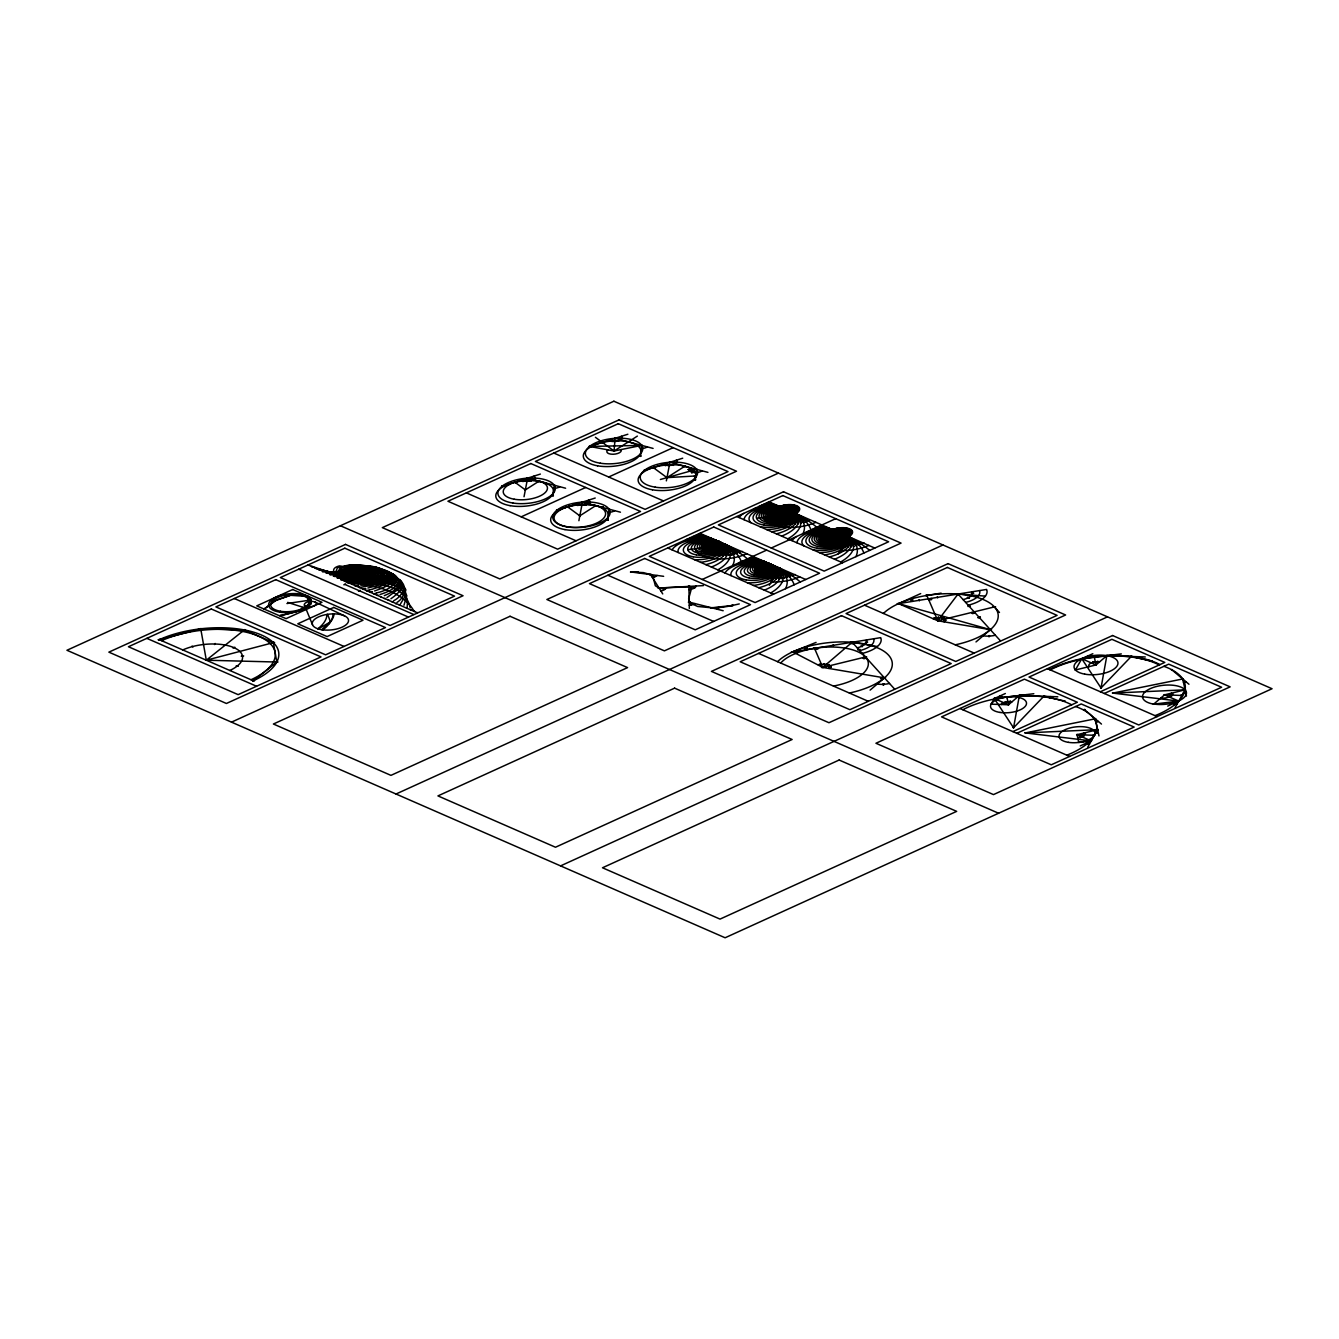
<?xml version="1.0" encoding="UTF-8"?>
<svg xmlns="http://www.w3.org/2000/svg" width="1339" height="1339" viewBox="0 0 1339 1339"><rect width="100%" height="100%" fill="white"/><g stroke="black" fill="none" stroke-linecap="round" stroke-linejoin="round"><path stroke-width="1.5" d="M725.922 555.534L726.408 544.856L708.632 539.065M778.813 578.649L779.298 567.954L761.523 562.179M794.981 524.101L795.466 513.406L777.691 507.632M847.872 547.199L848.357 536.521L830.582 530.729M627.857 434.238L589.545 446.439L614.065 451.009L615.086 438.305L653.097 448.414M334.114 613.948L333.98 614.835A58.849 25.709 -5.7 0 1 331.285 620.811L331.118 621.062M553.007 495.932L554.212 485.203M607.856 519.9L609.061 509.155M640.477 456.114L641.682 445.385L589.545 446.439M694.338 476.048L695.711 476.6M695.326 480.065L696.531 469.336L660.378 479.496M882.937 684.882L883.121 683.811M883.422 684.865L883.606 683.794M883.891 684.848L884.091 683.76M938.254 618.066L938.438 616.978M988.818 636.678L989.019 635.607M989.303 636.661L989.504 635.573M1005.355 693.518L994.308 698.556L1013.556 727.797L1019.381 695.477L1026.611 695.159M1092.825 653.7L1081.778 658.721L1101.026 687.961L1106.851 655.658L1114.081 655.323M1097.043 732.885L1097.629 729.655L1025.323 732.918L1091.268 740.902L1080.222 745.94M1184.513 693.066L1185.099 689.836L1112.793 693.1L1178.738 701.084L1167.692 706.105M407.123 607.186C410.772 577.126 367.84 582.214 348.425 582.699C341.596 580.641 324.758 569.627 339.386 565.895C359.354 568.406 328.875 574.916 323.519 570.213M524.034 496.736L527.616 478.14L565.61 488.233M578.883 520.704L582.465 502.092L620.459 512.201M666.353 480.868L669.935 462.256L707.929 472.366M723.01 555.668L726.408 544.856L706.774 540.22M792.069 524.235L795.466 513.406L775.833 508.77M775.9 578.766L779.298 567.954L759.615 563.116M844.959 547.333L848.357 536.521L828.724 531.884M823.753 664.713L824.154 663.625M1009.807 702.054L1010.309 700.983M1097.277 662.236L1097.779 661.148M403.96 605.228L406.805 595.738L403.591 588.574A36.722 16.035 -5.7 0 0 389.666 582.348L373.347 580.942L352.14 582.398M214.558 644.544L215.127 643.456M1033.825 693.719L994.308 698.556L991.128 704.18L1008.535 704.766L1019.381 695.477L1057.81 696.799M992.534 704.214L991.496 703.527M1121.295 653.884L1081.778 658.721L1075.418 669.969L1096.005 664.947L1106.851 655.658L1145.28 656.964M1093.042 735.228L1094.817 734.642M1087.619 747.38L1097.629 729.655L1077.041 734.693L1078.732 742.442L1091.268 740.902L1077.041 734.693L1094.448 735.278M1180.513 695.41L1182.287 694.807M1175.09 707.561L1185.099 689.836L1164.512 694.857L1153.666 704.147L1178.738 701.084L1164.512 694.857L1181.919 695.46M720.148 555.652L726.408 544.856L740.199 552.806M789.207 524.202L795.466 513.406L808.806 521.222M769.289 585.227L779.298 567.954L792.638 575.77M838.348 553.777L848.357 536.521L861.68 544.32M290.596 595.286L274.646 600.96L264.519 608.827L276.637 599.839L290.312 595.319L307.602 596.441L310.347 604.09L297.81 611.17L280.186 615.672C289.157 613.513 321.109 607.873 308.003 596.206M400.411 604.006L405.198 596.073L405.55 589.98M920.68 593.579L898.586 603.638L937.769 620.76L958.054 594.047L985.387 596.123M959.41 594.148L958.925 594.784C953.1 593.763 962.54 593.294 957.703 594.583M321.711 629.715A18.21 7.95 -5.7 0 0 348.542 620.359A18.21 7.95 -5.7 0 0 320.975 615.94A18.21 7.95 -5.7 0 0 321.711 629.715L330.013 621.832M328.658 624.007L330.465 621.949L327.653 614.333M717.386 555.467L726.408 544.856L737.22 553.509M786.445 524.018L795.466 513.406L806.262 522.059M770.276 578.565L779.298 567.954L790.094 576.607M839.335 547.115L848.357 536.521L859.153 545.174M630.502 571.937L632.058 571.803M632.058 572.104L630.569 572.272M649.8 574.515L651.357 574.381M651.306 574.732L649.85 574.816M658.252 587.955L659.809 587.821M659.809 588.122L658.303 588.273M688.112 586.331L689.685 586.181M689.702 586.465L688.162 586.633M688.43 602.048L689.987 601.897M689.987 602.215L688.531 602.383M710.842 607.739L712.398 607.588M712.415 607.873L710.892 608.04M731.579 605.412L733.136 605.261M733.136 605.579L731.646 605.73M1013.556 727.797L1043.767 696.313L1050.362 697.117M1101.026 687.961L1131.237 656.495L1137.832 657.282M396.997 602.433C406.42 596.859 408.211 581.31 395.29 578.933C379.138 573.527 361.831 581.126 346.5 581.595M359.388 587.486C420.295 577.979 374.284 554.999 348.425 582.699L417.35 612.81M714.741 555.116L726.408 544.856L734.525 554.229M783.8 523.683L795.466 513.406L803.584 522.779M767.632 578.23L779.298 567.954L787.416 577.327M836.691 546.781L848.357 536.521L856.475 545.894M816.07 642.402L792.705 651.859L822.749 667.425L852.156 642.251L877.38 646.536M853.428 642.469L851.437 642.871M854.684 642.687L853.244 643.908L850.734 643.473M881.916 677.45L880.476 678.672L883.004 679.107M883.171 677.668L882.451 678.27L883.723 678.488M870.099 690.137L884.443 677.869L822.749 667.425L814.514 648.327M989.069 629.447L988.349 630.066L989.605 630.284M975.997 641.933L990.324 629.665L898.586 603.638L986.592 589.445A29.14 12.72 -5.7 0 1 968.164 605.211M717.369 541.575C721.637 542.429 712.465 542.278 718.256 541.341M718.625 541.81L717.419 541.927M770.26 564.69L771.515 564.573M771.515 564.924L770.343 565.041M393.683 600.759C406.604 593.813 407.424 579.687 390 579.118C381.515 577.762 372.861 578.398 364.409 579.653C356.274 580.574 347.32 585.377 341.261 577.527C329.578 562.079 361.647 563.836 370.267 566.849C395.206 572.807 350.969 582.097 344.776 579.469M244.317 629.933L206.306 660.211L200.75 628.811L159.291 639.674L253.322 680.748L276.822 662.035L273.374 642.636L244.317 629.933L200.75 628.811M1086.766 744.434L1088.055 743.413M1174.236 704.599L1175.525 703.594M371.874 589.327C426.907 572.054 363.12 561.259 348.91 582.75C372.376 585.679 401.164 588.658 414.236 611.454M522.963 481.622L524.302 480.617M577.812 505.573L579.134 504.585M665.282 465.754L666.621 464.75M691.577 472.751L692.933 471.763M691.978 472.851L693.334 471.847M712.281 554.631L726.408 544.856L731.73 554.815M781.34 523.198L795.466 513.406L800.772 523.365M765.172 577.745L779.298 567.954L784.604 577.912M834.214 546.295L848.357 536.521L853.663 546.479M390.888 598.784C428.396 572.322 363.773 570.129 348.425 582.699C369.397 584.038 404.612 580.992 410.219 607.772M374.585 590.951C426.02 573.276 368.258 562.347 350.5 581.31C346.45 583.921 341.278 576.774 339.905 572.874C339.989 566.598 348.274 564.974 353.278 565.242C370.702 573.762 329.93 574.95 325.762 572.088M388.946 600.006L388.193 600.123M533.709 480.433L535.198 479.479M539.014 481.17L525.34 489.907L514.846 482.191M540.153 481.471L538.111 481.739M595.42 437.301L614.065 451.009L637.364 436.096M629.531 442.138L627.489 442.422M588.172 504.284L589.662 503.33M588.557 504.385L590.047 503.431M595.755 505.623L579.82 515.833L567.569 506.828M596.893 505.924L594.867 506.209M601.479 507.816L602.968 506.862M601.847 507.916L603.353 506.962M653.265 467.562L666.973 477.638L684.815 466.223M685.953 466.524L683.911 466.792M333.612 573.427C342.617 574.448 352.827 575.452 360.81 570.314C364.175 562.162 347.554 565.225 344.876 570.431C340.943 575.419 349.563 588.156 350.751 577.226C354.785 570.799 365.363 565.125 371.907 568.556C370.116 576.188 358.668 575.285 353.245 579.971C347.906 586.499 338.985 575.117 343.186 569.611C349.964 560.84 361.881 569.644 346.901 572.255C337.244 573.695 328.34 572.188 319.167 569.912M386.954 597.562L400.093 587.921L401.884 583.536L400.261 580.239L391.775 576.824L379.506 576.038L365.614 577.912L348.425 582.699L351.621 582.448M303.183 607.354L302.363 607.806L303.267 608.09M318.197 628.895L330.415 621.999M710.005 554.011L726.408 544.856L728.834 555.25M779.064 522.561L795.466 513.406L797.893 523.817M762.895 577.109L779.298 567.954L781.725 578.348M831.954 545.659L848.357 536.521L850.784 546.915M158.839 639.523L159.692 639.439M159.743 639.808L158.102 639.691L159.458 640.193M307.752 564.991L308.606 564.891M308.204 565.125L324.908 570.648M311.401 566.581L312.255 566.497M200.298 628.661L201.151 628.577M315.067 568.188L327.921 571.552M315.519 568.322L317.962 569.025M318.715 569.778L319.569 569.694M322.381 571.385L323.235 571.284M322.498 571.77L325.31 572.004M274.194 600.809L275.047 600.726M326.03 572.975L326.883 572.874M275.064 601.111L274.244 601.194M264.068 608.693L264.921 608.592M289.96 595.169L299.886 594.784L307.234 596.273M264.888 609.011L264.118 609.061M329.695 574.565L330.532 574.481M333.344 576.172L334.198 576.071M334.248 576.439L336.574 576.49M501.623 486.124L502.476 486.024M289.475 602.952L290.329 602.851M336.993 577.762L337.846 577.678M243.865 629.799L244.719 629.698M244.752 630.1C247.564 629.313 240.417 629.782 244.736 630.401M308.054 596.575L307.2 596.675M340.658 579.369L341.512 579.268M527.164 477.99L528.018 477.906M341.562 579.636L340.709 579.737M589.093 446.289L589.947 446.205M279.734 615.538L280.587 615.438M344.307 580.959L346.349 581.511M205.855 660.06L206.708 659.976M347.973 582.565C353.145 578.448 385.347 575 370.3 566.163C363.137 564.991 354.735 566.531 349.73 572.155C345.68 577.444 347.638 586.515 355.856 581.946M309.895 603.956L310.748 603.872M348.876 582.833L348.023 582.934M297.358 611.036L298.212 610.935M614.634 438.171L615.488 438.071M310.799 604.24L309.945 604.324M351.621 584.155C362.635 582.18 380.176 583.637 385.599 572.004C376.443 562.547 357.262 568.539 350.483 579.017C348.374 587.034 343.755 575.603 345.998 572.038C349.295 566.698 356.777 564.589 362.668 565.811C370.685 570.012 357.011 575.034 352.743 574.632C345.177 575.552 337.528 574.732 330.013 573.644M524.888 489.773L525.742 489.689M355.287 585.746L356.141 585.662M356.09 586.08L355.337 586.131M358.936 587.352L359.789 587.252M613.613 450.875L614.467 450.774M362.601 588.942L363.455 588.859M553.76 485.069L554.614 484.969M363.472 589.244L362.651 589.311M366.25 590.549L367.104 590.449M272.922 642.486L273.775 642.402M369.915 592.139L372.476 591.62M641.23 445.234L642.084 445.151M552.555 495.798L553.409 495.698M373.564 593.746L374.418 593.646M377.23 595.336L378.318 595.219M380.879 596.926L381.33 597.077M640.025 455.963L640.879 455.879M640.829 456.298L640.075 456.348M384.527 598.533L385.381 598.433M276.353 661.901L277.206 661.801M556.472 510.075L557.325 509.992M391.842 601.73L392.695 601.629M252.87 680.597L253.724 680.513M253.74 680.898C256.402 680.815 250.108 679.777 253.389 681.266M582.013 501.958L582.867 501.857M396.377 603.621L395.557 603.688M643.942 470.257L644.795 470.156M399.156 604.927L400.01 604.826M669.483 462.122L670.337 462.039M406.47 608.107L407.324 608.023M579.369 515.699L580.222 515.599M580.172 516.017L579.419 516.067M410.136 609.714L410.989 609.613M413.784 611.304L414.638 611.22M416.898 612.659L417.751 612.576M608.609 509.021L609.463 508.937M666.521 477.504L667.374 477.404M696.079 469.202L696.933 469.102M607.404 519.75L608.257 519.666M608.308 520.034L607.454 520.118M694.874 479.931L695.728 479.831M706.322 540.069L707.176 539.985M708.18 538.931L709.034 538.847M710.289 537.876L711.126 537.776M704.766 541.291L705.62 541.19M703.511 542.546L704.364 542.462M702.59 543.852L703.444 543.751M702.004 545.157L702.858 545.057M701.77 546.446L702.624 546.362M777.239 507.481L778.093 507.397M779.331 506.427L780.185 506.343M775.381 508.636L776.235 508.535M702.356 548.957L703.209 548.873M773.825 509.841L774.678 509.757M772.57 511.113L773.423 511.013M776.285 508.92L775.432 509.004M780.152 506.761L779.499 506.828A12.336 5.389 -5.7 0 1 798.228 509.64A12.336 5.389 -5.7 0 1 780.051 515.984A12.336 5.389 -5.7 0 1 779.532 506.661L779.432 506.812M771.649 512.402L772.503 512.318M703.176 550.128L704.029 550.044M771.063 513.707L771.917 513.624M704.314 551.216L705.168 551.132M770.829 515.013L771.682 514.912M770.946 516.285L771.8 516.201M705.787 552.22L706.641 552.12M771.415 517.524L772.268 517.423M707.544 553.107L708.398 553.007M772.235 517.842L771.482 517.892M772.235 518.678L773.088 518.595M725.956 544.722L726.809 544.622M709.553 553.861L710.406 553.777M773.373 519.783L774.227 519.683M711.829 554.497L712.683 554.396M774.846 520.771L775.699 520.687M714.29 554.982L715.143 554.898M776.587 521.658L777.44 521.574M716.934 555.317L717.788 555.233M778.612 522.428L779.465 522.327M795.015 513.272L795.868 513.188M795.818 513.607L795.533 513.624A19.683 8.603 -5.7 0 0 765.858 508.736A19.683 8.603 -5.7 0 0 766.293 523.649A19.683 8.603 -5.7 0 0 795.483 513.657L795.132 513.657M719.696 555.501L720.549 555.417M780.871 523.047L781.725 522.963M722.558 555.534L723.411 555.434M783.348 523.549L784.202 523.449M725.47 555.4L726.324 555.3M728.383 555.116L729.236 555.016M731.261 554.681L732.115 554.58M732.182 554.949L731.328 555.049M788.755 524.068L789.608 523.967M734.073 554.095L734.927 553.995M736.768 553.375L737.605 553.275M739.295 552.522L740.149 552.438M791.617 524.085L792.47 524.001M741.622 551.568L742.476 551.467M794.529 523.951L795.383 523.867M797.441 523.666L798.295 523.582M800.32 523.231L801.174 523.147M803.132 522.645L803.986 522.561M805.81 521.925L806.664 521.842M808.338 521.072L809.191 520.988M761.071 562.029L761.924 561.945M763.163 560.974L764.017 560.874M757.656 564.389L758.51 564.305M756.401 565.661L757.255 565.56M755.481 566.949L756.334 566.849M754.66 569.56L755.514 569.46M754.778 570.832L755.631 570.732M828.272 531.734L829.126 531.65M830.113 530.595L830.967 530.495M832.222 529.524L833.076 529.441A12.235 5.339 -5.7 0 1 851.571 532.554A12.235 5.339 -5.7 0 1 833.444 538.763A12.235 5.339 -5.7 0 1 833.176 529.491M826.715 532.955L827.569 532.855M755.246 572.054L756.1 571.971M825.46 534.211L826.314 534.127M824.539 535.5L825.393 535.416M756.066 573.226L756.92 573.142M823.954 536.805L848.357 536.521L829.929 544.906M757.204 574.314L758.058 574.23M823.719 538.111L824.573 538.027M758.108 574.598L757.255 574.699M824.606 538.412L823.77 538.479M823.836 539.383L824.69 539.299M758.677 575.318L759.531 575.218M759.581 575.603L758.728 575.686M760.418 576.205L761.272 576.105M825.125 541.793L825.979 541.692M762.443 576.975L763.297 576.875M778.846 567.82L779.7 567.719M763.347 577.243L762.494 577.343M826.163 542.948A15.415 6.728 -5.7 0 0 848.641 534.864A15.415 6.728 -5.7 0 0 825.092 531.332A15.415 6.728 -5.7 0 0 826.163 542.948L848.357 536.521A18.311 8.001 -5.7 0 0 820.974 531.616A18.311 8.001 -5.7 0 0 821.041 545.525A18.311 8.001 -5.7 0 0 848.357 536.336L827.167 533.089M764.703 577.594L765.557 577.511M827.72 543.868L828.573 543.785M767.18 578.08L768.034 577.996M829.477 544.755L830.331 544.672M769.825 578.431L770.678 578.331M831.502 545.525L832.356 545.425M772.586 578.615L773.44 578.515M833.762 546.161L834.615 546.061M775.448 578.632L776.302 578.548M834.582 546.479L833.829 546.53M836.239 546.647L837.093 546.546M778.361 578.498L779.214 578.415M781.273 578.214L782.127 578.13M838.867 546.982L839.72 546.898M782.177 578.498L781.323 578.582M784.152 577.779L785.005 577.678M841.645 547.166L842.499 547.065M786.964 577.193L787.817 577.092M789.642 576.473L790.495 576.373M792.169 575.619L793.023 575.536M844.507 547.199L845.361 547.099M794.512 574.665L795.366 574.565M847.42 547.065L848.273 546.965M850.332 546.781L851.186 546.68M853.211 546.329L854.064 546.245M856.023 545.743L856.876 545.659M861.228 544.186L862.082 544.086M863.571 543.216L864.425 543.132M993.856 698.406L994.71 698.322M1081.326 658.587L1082.18 658.487M1018.929 695.343L1019.782 695.259M1019.833 695.627L1018.979 695.711M1008.083 704.632L1008.936 704.532M1074.966 669.835L1075.82 669.734M1106.399 655.524L1107.253 655.424M1095.553 664.797L1096.407 664.713M1043.315 696.18L1044.169 696.079M1130.786 656.344L1131.639 656.261M1013.104 727.646L1013.958 727.562M1064.053 700.799L1064.907 700.715M1100.574 687.828L1101.428 687.727M1151.523 660.981L1152.377 660.88M1024.854 732.784L1025.707 732.701M1112.341 692.966L1113.194 692.866M1083.987 709.519L1084.841 709.419M1084.808 709.837L1084.054 709.888M1171.474 669.684L1172.328 669.6M1172.378 669.969L1171.525 670.069M1094.8 718.675L1095.653 718.574M1076.589 734.542L1077.443 734.458M1182.27 678.84L1183.124 678.756M1097.177 729.521L1098.013 729.42M1097.98 729.839L1097.227 729.889M1164.06 694.723L1164.913 694.623M1153.214 704.013L1153.381 703.929A22.043 9.624 -5.7 0 0 1186.471 693.1A22.043 9.624 -5.7 0 0 1153.549 687.359A22.043 9.624 -5.7 0 0 1153.515 704.113L1154.067 703.912M1090.816 740.768L1091.67 740.668M1184.647 689.685L1185.5 689.602M1185.551 689.97L1184.697 690.07M1178.287 700.933L1179.14 700.849M941.836 618.451L943.543 617.564M942.187 618.585L943.878 617.681M376.928 592.826C401.181 587.252 405.566 568.657 375.305 573.41C366.3 574.464 355.253 579 348.943 582.616C359.99 580.841 371.154 579.134 382.368 579.77A33.826 14.779 -5.7 0 1 405.801 589.947M384.276 595.654C419.843 580.959 386.703 567.435 365.915 576.222M343.822 584.792L345.663 583.955M233.003 648.043L234.844 647.206M521.206 516.837L585.662 487.48M608.676 477.002L673.132 447.661M358.45 591.185L360.291 590.348M231.496 722.139L778.428 473.119M707.996 553.241L726.408 544.856L705.218 541.425M777.055 521.792L795.466 513.406L774.277 509.992M702.205 579.469L766.661 550.111M771.264 548.019L835.72 518.678M760.87 576.339L779.298 567.954L758.108 564.539M396.026 794.01L942.974 544.99M827.351 665.316L829.192 664.479M560.572 865.881L1107.504 616.861M1012.87 731.596L1077.326 702.255L1024.435 679.158L941.568 716.884L1051.266 764.803L1134.133 727.06L1081.243 703.963L1016.786 733.303M1100.34 691.778L1164.796 662.42L1111.906 639.322L1029.038 677.049L1138.736 724.968L1221.603 687.242L1168.713 664.144L1104.273 693.485M348.843 582.515C362.584 556.756 425.266 573.778 367.857 588.022M380.008 594.516C417.668 582.716 389.381 563.953 365.095 574.716M793.558 652.294L794.73 651.825L793.876 651.373M794.412 652.746L796.755 651.792L795.031 650.905M775.298 520.904L795.466 513.406L773.021 511.247M706.239 552.354L726.408 544.856L703.979 542.697M828.188 544.019L848.357 536.521L825.912 534.345M759.129 575.452L779.298 567.954L756.853 565.794M376.477 592.993L374.92 593.562M364.961 574.716L353.128 576.758L337.077 576.523M603.002 442.874L604.291 442.473L603.588 441.97M502.075 486.258L540.37 474.073M515.532 482.709L516.804 482.291L516.118 481.789M644.394 470.391L682.706 458.206M653.951 468.081L655.24 467.662L654.537 467.16M556.924 510.226L595.219 498.024M568.255 507.33L569.527 506.929L568.841 506.427M773.825 519.917L795.466 513.406L772.101 512.536M704.783 551.367L726.408 544.856L703.042 543.985M757.656 574.464L779.298 567.954L756.066 567.334M910.604 600.157L912.78 599.521M804.806 648.461L807.032 647.858M805.007 648.628L807.233 648.026M365.631 576.121C357.982 577.661 329.679 583.051 337.478 567.753C365.229 561.627 339.202 578.314 327.319 571.184M371.372 589.461L369.413 589.98M1087.352 657.231L1089.578 656.646M999.865 697.067L1002.091 696.464M273.374 642.636L206.306 660.211L276.822 662.035M369.162 590.047L366.702 590.683M967.93 606.483L970.373 606.115M941.133 593.144L926.856 595.453L937.769 620.76L994.425 606.902L999.48 612.492M975.194 612.977L972.482 613.63L971.461 612.526M978.006 617.597L980.265 617.045M978.173 617.781L980.433 617.229M857.696 649.884L859.956 649.331M822.749 667.425L865.496 656.98M866.5 658.085L863.789 658.755L862.768 657.633M772.687 518.829L795.466 513.406L771.515 513.841M703.628 550.262L726.408 544.856L702.456 545.291M825.577 541.927L848.357 536.521L824.991 535.65M756.518 573.377L779.298 567.954L755.347 568.389M663.642 576.322L631.288 572.004L643.406 572.607L650.587 574.582L653.332 577.963L655.34 585.779L659.039 588.039L690.003 586.75L691.409 588.725L688.631 598.868L689.752 602.851L697.669 606.467L711.628 607.806A41.693 18.21 -5.7 0 0 732.366 605.462L739.262 603.922M365.832 588.474L363.555 588.976M614.065 451.009L641.682 445.385M1112.793 693.1L1182.722 678.973L1184.647 681.902M1025.323 732.918L1095.252 718.809L1097.177 721.738M771.867 517.657L795.466 513.406L771.281 515.147M702.824 549.09L726.408 544.856L702.222 546.597M824.757 540.755L848.357 536.521L824.171 538.245M755.698 572.205L779.298 567.954L755.112 569.694M928.848 600.056L931.693 599.587L931.174 598.382M792.705 651.859L880.694 637.649A29.14 12.72 -5.7 0 1 862.266 653.415M815.049 649.549L817.895 649.08L817.376 647.875M360.727 585.16C417.115 577.276 369.363 553.325 349.546 581.159C346.901 583.988 345.311 573.443 348.609 571.117C353.078 566.598 360.476 564.372 366.585 566.263C374.284 577.845 340.357 576.172 333.813 575.101M358.634 585.461L355.739 585.896M308.79 599.755L307.786 600.441M286.931 603.538L308.974 600.274M756.97 518.226L795.466 513.406M687.911 549.676L726.408 544.856M824.288 539.533L848.357 536.521M755.229 570.966L779.298 567.954M1094.448 657.817L1095.754 657.014M1006.978 697.636L1008.284 696.832M1078.598 741.823L1080.171 742.258M241.271 656.21L243.681 655.926M732.366 605.479L711.628 607.806L718.758 607.822M1170.554 694.238L1172.964 693.987M1083.067 734.073L1085.494 733.822M355.873 582.063C363.271 583.051 398.152 573.745 375.238 567.083C368.074 565.041 359.856 566.23 353.63 570.397C349.312 570.364 347.203 585.762 348.743 580.925C350.835 568.272 367.304 564.154 377.916 567.786C387.239 580.473 352.006 580.406 344.759 581.093M276.905 661.499C272.788 663.039 280.738 661.985 276.905 661.767M666.973 477.638L695.795 475.948M703.393 585.612L659.039 588.039L665.165 589.26M971.311 593.445L973.721 593.328M943.777 620.593L946.221 620.258M828.774 667.14L831.218 666.822M828.741 667.358L831.151 667.257M688.162 469.453L690.556 469.386M688.112 469.671L690.506 469.604M344.257 579.486L341.11 579.502M865.279 642.168L867.655 642.168M631.288 572.004L638.402 572.054M340.558 577.996L337.461 577.912M771.214 564.472C765.372 564.84 773.306 566.464 771.297 564.489M332.591 574.967L330.147 574.716M333.16 572.824L329.461 572.205M328.842 573.46L326.482 573.109M937.769 620.76L990.324 629.665M236.166 665.885L238.225 666.286M329.043 571.77L326.431 571M1169.633 695.862L1171.675 696.263M1001.371 703.36L1003.413 703.762M1082.163 735.697L1084.205 736.099M694.974 587.67L688.899 586.398L689.334 608.492M326.8 571.318L325.277 570.966M1131.237 656.495L1151.975 661.115M1043.767 696.313L1064.505 700.95M323.787 570.598L318.381 569.142M723.177 610.735L689.217 602.115L690.957 605.077M345.127 580.858L340.976 578.163M287.684 602.383L304.07 607.638M314.765 567.686L311.853 566.732M967.679 597.294L969.403 597.914M967.344 597.479L969.068 598.098M769.021 501.857L874.802 548.069M1081.778 658.721L1096.005 664.947L1094.314 657.198M736.785 516.536L842.566 562.748M553.827 453.051L663.525 500.953M1047.466 668.663L1157.147 716.583M699.962 533.307L805.743 579.502M864.509 605.178L974.189 653.097M667.726 547.969L773.507 594.181M994.308 698.556L1008.535 704.766L1006.844 697.016M860.776 646.017L862.349 646.704M466.357 492.869L576.055 540.789M959.979 708.498L1069.677 756.418M607.889 575.234L713.654 621.43M758.61 653.399L868.308 701.301M340.424 525.758L998.576 813.242M344.742 584.373L413.667 614.484M298.781 569.175L408.479 617.095M234.325 598.516L344.023 646.436M146.855 638.352L256.552 686.254M315.067 602.048L344.558 615.873M654.553 576.942L650.587 574.582L662.738 593.913M574.649 503.966L575.803 504.82M574.23 504.1L575.368 504.954M519.381 480.149L520.52 480.986M507.883 483.797L509.038 484.651M1171.926 669.835L1188.948 684.246M1084.439 709.653L1101.478 724.081M934.137 617.681L935.174 618.551M672.329 464.516L673.299 465.403M584.858 504.334L585.829 505.238M530.01 480.383L530.98 481.287M819.619 664.211L820.573 665.115M819.167 664.328L820.138 665.232M1092.708 661.767L1093.662 662.671M1079.385 736.952L1080.322 737.856M1005.238 701.603L1006.175 702.506M192.029 646.101L192.95 647.005M958.054 594.047L1000.434 640.829M852.156 642.251L894.552 689.033M937.25 596.859L937.685 597.864M918.939 599.805L919.374 600.826M833.126 644.779L833.561 645.8M304.405 605.044L312.539 624.828M1182.722 678.973L1186.454 696.079M1095.252 718.809L1098.984 735.914M1050.295 669.902A71.72 31.333 -5.7 0 1 1159.156 664.998M1083.837 733.036A7.281 3.18 -5.7 0 1 1077.711 737.822M1075.602 706.523A71.72 31.333 -5.7 0 1 1066.848 755.179M1098.365 721.436A7.281 3.18 -5.7 0 1 1095.938 721.939M1098.298 732.784A7.281 3.18 -5.7 0 1 1095.787 732.902M1089.444 744.149A7.281 3.18 -5.7 0 1 1085.745 743.43M1176.914 704.314A7.281 3.18 -5.7 0 1 1173.215 703.594M1185.768 692.966A7.281 3.18 -5.7 0 1 1183.258 693.066M1185.835 681.618A7.281 3.18 -5.7 0 1 1183.408 682.103M1001.522 704.532A7.281 3.18 -5.7 0 1 1012.117 701.703M962.825 709.737A71.72 31.333 -5.7 0 1 1071.685 704.816M1026.611 694.606A7.281 3.18 -5.7 0 1 1026.41 695.728M999.831 696.029A7.281 3.18 -5.7 0 1 1001.522 697.669M1050.78 696.548A7.281 3.18 -5.7 0 1 1049.726 697.652M1163.926 666.32A72.825 31.818 -5.7 0 1 1155.038 715.662M1171.307 693.2A7.281 3.18 -5.7 0 1 1169.215 696.916A7.281 3.18 -5.7 0 1 1160.93 697.937M1087.301 656.21A7.281 3.18 -5.7 0 1 1088.992 657.834M1138.25 656.729A7.281 3.18 -5.7 0 1 1137.213 657.817M1089.21 666.604A7.281 3.18 -5.7 0 1 1091.302 662.889A7.281 3.18 -5.7 0 1 1099.587 661.868M1114.081 654.771A7.281 3.18 -5.7 0 1 1113.881 655.892M1049.575 669.6A72.825 31.818 -5.7 0 1 1160.009 664.613M866.433 639.958A14.562 6.36 -5.7 0 1 857.211 647.842M818.447 665.198A7.281 3.18 -5.7 0 1 827.569 664.646A7.281 3.18 -5.7 0 1 829.059 668.479M780.704 663.039A45.794 20.001 -5.7 0 1 857.479 651.608A45.794 20.001 -5.7 0 1 833.444 686.07M804.388 647.122A14.562 6.36 -5.7 0 1 806.965 649.549M909.633 598.617A14.562 6.36 -5.7 0 1 912.863 601.345M995.379 635.238A14.562 6.36 -5.7 0 1 983.161 635.791M972.315 591.738A14.562 6.36 -5.7 0 1 963.109 599.621M621.463 436.28A7.281 3.18 -5.7 0 1 618.534 440.832A7.281 3.18 -5.7 0 1 608.693 440.33M702.239 470.859A7.281 3.18 -5.7 0 1 692.045 472.215A7.281 3.18 -5.7 0 1 690.84 467.813M676.312 460.231A7.281 3.18 -5.7 0 1 673.383 464.8A7.281 3.18 -5.7 0 1 663.541 464.298M647.39 446.891A7.281 3.18 -5.7 0 1 641.331 448.598M621.062 449.586A7.281 3.18 -5.7 0 1 613.078 454.256A7.281 3.18 -5.7 0 1 607.873 449.854M533.993 476.098A7.281 3.18 -5.7 0 1 531.064 480.668A7.281 3.18 -5.7 0 1 521.222 480.165M588.842 500.066A7.281 3.18 -5.7 0 1 585.896 504.619A7.281 3.18 -5.7 0 1 576.071 504.117M614.768 510.678A7.281 3.18 -5.7 0 1 608.693 512.385M559.92 486.727A7.281 3.18 -5.7 0 1 553.861 488.417M698.389 534.027A200.683 87.654 -5.7 0 1 747.43 558.882M696.732 534.763A99.973 43.668 -5.7 0 1 741.27 561.677M694.958 535.583A66.247 28.939 -5.7 0 1 732.634 565.61M692.899 536.521A49.242 21.508 -5.7 0 1 717.838 569.862M690.288 537.709A38.948 17.022 -5.7 0 1 726.19 546.998A38.948 17.022 -5.7 0 1 711.377 567.05M686.221 539.55A32.002 13.976 -5.7 0 1 724.617 545.709A32.002 13.976 -5.7 0 1 705.871 564.64M672.094 549.877A26.964 11.783 -5.7 0 1 701.803 538.73A26.964 11.783 -5.7 0 1 724.968 548.856A26.964 11.783 -5.7 0 1 700.582 562.33M678.17 552.538A23.131 10.109 -5.7 0 1 701.301 539.249A23.131 10.109 -5.7 0 1 723.813 549.09A23.131 10.109 -5.7 0 1 694.506 559.669M767.716 502.46A201.051 87.822 -5.7 0 1 816.773 527.298M766.377 503.062A100.71 43.986 -5.7 0 1 810.982 529.943M764.937 503.715A67.335 29.408 -5.7 0 1 803.065 533.541M763.314 504.452A50.715 22.16 -5.7 0 1 787.851 538.83M761.372 505.339A40.806 17.825 -5.7 0 1 797.257 515.532A40.806 17.825 -5.7 0 1 781.641 536.119M758.744 506.544A34.228 14.947 -5.7 0 1 796.253 514.461A34.228 14.947 -5.7 0 1 776.436 533.859M753.572 508.887A29.575 12.921 -5.7 0 1 795.165 513.021A29.575 12.921 -5.7 0 1 771.649 531.767M739.145 517.557A29.575 12.921 -5.7 0 1 743.547 513.456M744.082 519.716A26.127 11.415 -5.7 0 1 771.749 506.41A26.127 11.415 -5.7 0 1 795.985 517.005A26.127 11.415 -5.7 0 1 766.728 529.608M750.911 522.695A23.466 10.243 -5.7 0 1 770.511 506.828A23.466 10.243 -5.7 0 1 795.081 517.557A23.466 10.243 -5.7 0 1 759.899 526.629M803.785 545.81A23.466 10.243 -5.7 0 1 823.401 529.926A23.466 10.243 -5.7 0 1 847.972 540.655A23.466 10.243 -5.7 0 1 812.79 549.726M796.973 542.814A26.127 11.415 -5.7 0 1 824.64 529.508A26.127 11.415 -5.7 0 1 848.859 540.102A26.127 11.415 -5.7 0 1 819.602 552.706M806.463 532.001A29.575 12.921 -5.7 0 1 848.056 536.119A29.575 12.921 -5.7 0 1 824.539 554.865M792.035 540.671A29.575 12.921 -5.7 0 1 796.437 536.554M811.635 529.641A34.228 14.947 -5.7 0 1 849.144 537.558A34.228 14.947 -5.7 0 1 829.326 556.957M814.263 528.453A40.806 17.825 -5.7 0 1 850.148 538.646A40.806 17.825 -5.7 0 1 834.532 559.233M816.204 527.566A50.715 22.16 -5.7 0 1 840.741 561.945M817.828 526.83A67.335 29.408 -5.7 0 1 855.956 556.639M819.267 526.16A100.71 43.986 -5.7 0 1 863.873 553.04M820.606 525.558A201.051 87.822 -5.7 0 1 869.664 550.413M731.061 575.636A23.131 10.109 -5.7 0 1 754.175 562.363A23.131 10.109 -5.7 0 1 776.687 572.188A23.131 10.109 -5.7 0 1 747.396 582.783M724.985 572.992A26.964 11.783 -5.7 0 1 754.694 561.844A26.964 11.783 -5.7 0 1 777.859 571.954A26.964 11.783 -5.7 0 1 753.472 585.428M739.111 562.665A32.002 13.976 -5.7 0 1 777.507 568.807A32.002 13.976 -5.7 0 1 758.761 587.737M743.178 560.807A38.948 17.022 -5.7 0 1 779.08 570.096A38.948 17.022 -5.7 0 1 764.268 590.148M745.773 559.618A49.242 21.508 -5.7 0 1 770.712 592.959M747.848 558.681A66.247 28.939 -5.7 0 1 785.524 588.708M749.622 557.878A99.973 43.668 -5.7 0 1 794.161 584.792M751.263 557.124A200.683 87.654 -5.7 0 1 800.304 581.98M815.836 522.31A31.567 13.792 -5.7 0 1 783.733 527.198A31.567 13.792 -5.7 0 1 764.184 517.323M868.726 545.408A31.567 13.792 -5.7 0 1 840.223 550.547M799.668 576.858A31.567 13.792 -5.7 0 1 771.164 581.98M746.777 553.76A31.567 13.792 -5.7 0 1 714.675 558.648A31.567 13.792 -5.7 0 1 695.125 548.772M933.065 618.702A7.281 3.18 -5.7 0 1 942.388 617.915A7.281 3.18 -5.7 0 1 944.079 621.815M979.445 590.583A21.842 9.54 -5.7 0 1 965.637 602.416M883.439 613.446A60.69 26.512 -5.7 0 1 983.797 599.788A60.69 26.512 -5.7 0 1 955.259 644.829M889.498 683.459A14.562 6.36 -5.7 0 1 877.263 684.011M873.564 638.803A21.842 9.54 -5.7 0 1 859.738 650.62M777.557 661.667A60.69 26.512 -5.7 0 1 877.915 648.009A60.69 26.512 -5.7 0 1 849.361 693.033M666.286 587.637A7.281 3.18 -5.7 0 1 660.897 590.968M696.146 586.013A7.281 3.18 -5.7 0 1 688.966 589.595M694.991 603.588A7.281 3.18 -5.7 0 1 689.267 605.295M718.859 606.985A7.281 3.18 -5.7 0 1 717.403 609.262M657.114 575.452A7.281 3.18 -5.7 0 1 652.444 577.527M229.806 670.471A36.421 15.901 -5.7 0 0 240.819 652.511L239.848 651.423A36.421 15.901 -5.7 0 0 225.32 645.08L222.826 644.662A36.421 15.901 -5.7 0 0 182.807 649.934M161.601 640.678A69.26 30.261 -5.7 0 1 258.845 636.276A69.26 30.261 -5.7 0 1 251.012 679.743M159.291 639.674A72.825 31.818 -5.7 0 1 261.557 635.054A72.825 31.818 -5.7 0 1 253.322 680.748M333.026 613.898A64.155 28.019 -5.7 0 1 322.866 629.882M326.95 614.45A58.079 25.374 -5.7 0 1 317.845 628.778M199.544 628.861L201.955 628.711L199.544 628.828M272.168 642.687L274.579 642.536L272.185 642.653M791.5 651.909L793.91 651.758L791.516 651.825M813.309 648.377L815.736 648.243L813.325 648.344M821.543 667.475L823.954 667.324L821.577 667.391M850.951 642.302L853.361 642.168L850.985 642.235M864.291 657.031L866.701 656.88L864.324 656.947M883.238 677.936L885.648 677.785L883.255 677.852M897.381 603.688L899.791 603.554L897.398 603.655M925.651 595.504L928.061 595.353L925.684 595.437M989.119 629.715L991.529 629.564L989.136 629.681M993.22 606.969L995.63 606.818L993.253 606.885M613.881 401.231L66.95 650.269L725.119 937.769L1272.05 688.731L613.881 401.231M345.512 544.404L108.877 652.143L226.408 703.477L463.043 595.738L345.512 544.404M618.969 419.894L382.335 527.633L499.865 578.967L736.5 471.228L618.969 419.894M211.311 608.994L128.444 646.737L238.141 694.64L321.009 656.913L211.311 608.994M275.767 579.653L215.914 606.902L325.611 654.821L385.465 627.573L275.767 579.653M344.826 548.203L280.37 577.561L390.067 625.48L454.524 596.123L344.826 548.203M530.813 463.528L447.946 501.255L557.643 549.174L640.511 511.448L530.813 463.528M618.283 423.693L535.416 461.436L645.113 509.339L727.981 471.613L618.283 423.693M292.689 589.511L256.787 605.864L286.061 618.651L321.979 602.299L292.689 589.511M333.729 607.437L297.81 623.79L327.101 636.577L363.003 620.225L333.729 607.437M510.042 616.275L273.407 724.014L390.938 775.365L627.573 667.609L510.042 616.275M783.516 491.764L546.881 599.504L664.412 650.854L901.047 543.098L783.516 491.764M644.712 558.463L589.461 583.62L695.242 629.815L750.493 604.659L644.712 558.463M713.771 527.014L649.315 556.355L755.096 602.567L819.552 573.226L713.771 527.014M782.83 495.581L718.374 524.921L824.154 571.117L888.611 541.776L782.83 495.581M674.588 688.146L437.953 795.902L555.484 847.236L792.119 739.496L674.588 688.146M948.062 563.635L711.427 671.391L828.958 722.725L1065.593 614.986L948.062 563.635M841.478 615.655L740.199 661.767L849.897 709.687L951.175 663.575L841.478 615.655M947.376 567.451L846.081 613.563L955.778 661.483L1057.074 615.371L947.376 567.451M839.135 760.033L602.5 867.772L720.031 919.106L956.665 811.367L839.135 760.033M1112.592 635.523L875.957 743.262L993.488 794.596L1230.123 686.857L1112.592 635.523M848.491 536.705L848.307 536.788A19.683 8.603 -5.7 0 1 819.183 546.747A19.683 8.603 -5.7 0 1 818.748 531.834A19.683 8.603 -5.7 0 1 848.357 536.755L848.374 536.721M795.416 513.155L795.383 513.155A18.311 8.001 -5.7 0 1 768.151 522.411A18.311 8.001 -5.7 0 1 768.084 508.519A18.311 8.001 -5.7 0 1 795.466 513.239L795.466 513.155M1068.405 742.342A18.06 7.883 -5.7 0 0 1095.017 733.052A18.06 7.883 -5.7 0 0 1067.685 728.667A18.06 7.883 -5.7 0 0 1068.405 742.342M1000.015 712.432A18.06 7.883 -5.7 0 0 1026.511 703.075A18.06 7.883 -5.7 0 0 999.061 698.791A18.06 7.883 -5.7 0 0 1000.015 712.432M1084.707 674.136A22.043 9.624 -5.7 0 0 1117.965 663.341A22.043 9.624 -5.7 0 0 1085.343 657.349A22.043 9.624 -5.7 0 0 1084.707 674.136M600.374 463.21A28.788 12.57 -5.7 0 0 642.737 448.364A28.788 12.57 -5.7 0 0 599.085 441.452A28.788 12.57 -5.7 0 0 600.374 463.21M652.428 489.789A28.973 12.654 -5.7 0 0 695.828 475.378A28.973 12.654 -5.7 0 0 652.662 467.763A28.973 12.654 -5.7 0 0 652.428 489.789M655.223 487.162A28.788 12.57 -5.7 0 0 697.586 472.332A28.788 12.57 -5.7 0 0 653.934 465.403A28.788 12.57 -5.7 0 0 655.223 487.162M597.579 465.821A28.973 12.654 -5.7 0 0 640.979 451.427A28.973 12.654 -5.7 0 0 597.813 443.812A28.973 12.654 -5.7 0 0 597.579 465.821M566.815 526.696A25.893 11.315 -5.7 0 0 605.596 513.808A25.893 11.315 -5.7 0 0 567.033 507.012A25.893 11.315 -5.7 0 0 566.815 526.696M567.753 526.997A28.788 12.57 -5.7 0 0 610.115 512.151A28.788 12.57 -5.7 0 0 566.464 505.238A28.788 12.57 -5.7 0 0 567.753 526.997M514.193 499.213A22.194 9.691 -5.7 0 0 547.45 488.183A22.194 9.691 -5.7 0 0 514.377 482.341A22.194 9.691 -5.7 0 0 514.193 499.213M512.904 503.029A28.788 12.57 -5.7 0 0 555.267 488.199A28.788 12.57 -5.7 0 0 511.615 481.27A28.788 12.57 -5.7 0 0 512.904 503.029M564.958 529.608A28.973 12.654 -5.7 0 0 608.358 515.197A28.973 12.654 -5.7 0 0 565.192 507.598A28.973 12.654 -5.7 0 0 564.958 529.608M510.109 505.657A28.973 12.654 -5.7 0 0 553.509 491.246A28.973 12.654 -5.7 0 0 510.343 483.63A28.973 12.654 -5.7 0 0 510.109 505.657M693.184 556.773A20.085 8.77 -5.7 0 0 723.345 546.831A20.085 8.77 -5.7 0 0 693.502 541.492A20.085 8.77 -5.7 0 0 693.184 556.773M696.33 554.865A17.591 7.683 -5.7 0 0 722.742 546.161A17.591 7.683 -5.7 0 0 696.615 541.492A17.591 7.683 -5.7 0 0 696.33 554.865M698.975 553.275A15.499 6.762 -5.7 0 0 722.257 545.609A15.499 6.762 -5.7 0 0 699.226 541.475A15.499 6.762 -5.7 0 0 698.975 553.275M701.251 551.902A13.708 5.992 -5.7 0 0 721.821 545.124A13.708 5.992 -5.7 0 0 701.452 541.475A13.708 5.992 -5.7 0 0 701.251 551.902M703.226 550.714A12.135 5.306 -5.7 0 0 721.453 544.705A12.135 5.306 -5.7 0 0 703.41 541.475A12.135 5.306 -5.7 0 0 703.226 550.714M704.967 549.643A10.762 4.703 -5.7 0 0 721.118 544.32A10.762 4.703 -5.7 0 0 705.134 541.475A10.762 4.703 -5.7 0 0 704.967 549.643M706.54 548.705A9.507 4.151 -5.7 0 0 720.834 543.985A9.507 4.151 -5.7 0 0 706.691 541.458A9.507 4.151 -5.7 0 0 706.54 548.705M707.98 547.835A8.385 3.666 -5.7 0 0 720.566 543.684A8.385 3.666 -5.7 0 0 708.113 541.458A8.385 3.666 -5.7 0 0 707.98 547.835M709.285 547.032A7.331 3.214 -5.7 0 0 720.315 543.4A7.331 3.214 -5.7 0 0 709.402 541.458A7.331 3.214 -5.7 0 0 709.285 547.032M710.524 546.295A6.377 2.778 -5.7 0 0 720.081 543.149A6.377 2.778 -5.7 0 0 710.607 541.458A6.377 2.778 -5.7 0 0 710.524 546.295M711.662 545.609A5.456 2.393 -5.7 0 0 719.863 542.898A5.456 2.393 -5.7 0 0 711.745 541.458A5.456 2.393 -5.7 0 0 711.662 545.609M712.75 544.956A4.603 2.009 -5.7 0 0 719.662 542.663A4.603 2.009 -5.7 0 0 712.817 541.441A4.603 2.009 -5.7 0 0 712.75 544.956M713.787 544.32A3.783 1.657 -5.7 0 0 719.461 542.446A3.783 1.657 -5.7 0 0 713.838 541.441A3.783 1.657 -5.7 0 0 713.787 544.32M714.792 543.718A2.996 1.306 -5.7 0 0 719.277 542.245A2.996 1.306 -5.7 0 0 714.825 541.441A2.996 1.306 -5.7 0 0 714.792 543.718M715.762 543.132A2.226 0.971 -5.7 0 0 719.093 542.027A2.226 0.971 -5.7 0 0 715.796 541.441A2.226 0.971 -5.7 0 0 715.762 543.132M781.491 515.08A12.135 5.306 -5.7 0 0 799.718 509.071A12.135 5.306 -5.7 0 0 781.675 505.841A12.135 5.306 -5.7 0 0 781.491 515.08M781.039 515.348A12.168 5.306 -5.7 0 0 799.182 509.255A12.168 5.306 -5.7 0 0 780.988 506.125A12.168 5.306 -5.7 0 0 781.039 515.348M764.084 525.106A21.374 9.34 -5.7 0 0 795.567 514.126A21.374 9.34 -5.7 0 0 763.213 508.954A21.374 9.34 -5.7 0 0 764.084 525.106M769.741 521.373A17.173 7.498 -5.7 0 0 795.517 512.87A17.173 7.498 -5.7 0 0 770.009 508.301A17.173 7.498 -5.7 0 0 769.741 521.373M771.113 520.469A16.219 7.08 -5.7 0 0 795.617 512.552A16.219 7.08 -5.7 0 0 771.666 508.1A16.219 7.08 -5.7 0 0 771.113 520.469M773.273 519.833A15.415 6.728 -5.7 0 0 795.768 511.766A15.415 6.728 -5.7 0 0 772.201 508.217A15.415 6.728 -5.7 0 0 773.273 519.833M774.31 519.147A14.746 6.444 -5.7 0 0 795.952 511.515A14.746 6.444 -5.7 0 0 773.557 508A14.746 6.444 -5.7 0 0 774.31 519.147M775.231 518.528A14.177 6.193 -5.7 0 0 796.186 511.264A14.177 6.193 -5.7 0 0 774.779 507.782A14.177 6.193 -5.7 0 0 775.231 518.528M776.051 517.959A13.708 5.992 -5.7 0 0 796.454 511.046A13.708 5.992 -5.7 0 0 775.884 507.565A13.708 5.992 -5.7 0 0 776.051 517.959M776.821 517.457A13.306 5.808 -5.7 0 0 796.738 510.829A13.306 5.808 -5.7 0 0 776.888 507.347A13.306 5.808 -5.7 0 0 776.821 517.457M777.507 517.005A12.988 5.674 -5.7 0 0 797.056 510.628A12.988 5.674 -5.7 0 0 777.825 507.113A12.988 5.674 -5.7 0 0 777.507 517.005M778.143 516.586A12.72 5.557 -5.7 0 0 797.425 510.41A12.72 5.557 -5.7 0 0 778.712 506.878A12.72 5.557 -5.7 0 0 778.143 516.586M779.516 516.335A12.503 5.456 -5.7 0 0 797.81 509.824A12.503 5.456 -5.7 0 0 778.762 506.912A12.503 5.456 -5.7 0 0 779.516 516.335M780.553 515.666A12.235 5.339 -5.7 0 0 798.68 509.456A12.235 5.339 -5.7 0 0 780.286 506.393A12.235 5.339 -5.7 0 0 780.553 515.666M832.942 539.081A12.336 5.389 -5.7 0 0 851.119 532.738A12.336 5.389 -5.7 0 0 832.423 529.759A12.336 5.389 -5.7 0 0 832.942 539.081M832.406 539.433A12.503 5.456 -5.7 0 0 850.683 532.939A12.503 5.456 -5.7 0 0 831.653 530.01A12.72 5.557 -5.7 0 0 831.034 539.684A12.72 5.557 -5.7 0 0 850.298 533.525A12.72 5.557 -5.7 0 0 831.603 529.993A12.503 5.456 -5.7 0 0 832.406 539.433M830.398 540.102A12.988 5.674 -5.7 0 0 849.947 533.725A12.988 5.674 -5.7 0 0 830.716 530.227A12.988 5.674 -5.7 0 0 830.398 540.102M829.695 540.571A13.306 5.808 -5.7 0 0 849.629 533.926A13.306 5.808 -5.7 0 0 829.778 530.445A13.306 5.808 -5.7 0 0 829.695 540.571M828.941 541.073A13.708 5.992 -5.7 0 0 849.344 534.144A13.708 5.992 -5.7 0 0 828.774 530.662A13.708 5.992 -5.7 0 0 828.941 541.073M828.121 541.626A14.177 6.193 -5.7 0 0 849.077 534.378A14.177 6.193 -5.7 0 0 827.653 530.88A14.177 6.193 -5.7 0 0 828.121 541.626M827.201 542.245A14.746 6.444 -5.7 0 0 848.842 534.612A14.746 6.444 -5.7 0 0 826.448 531.098A14.746 6.444 -5.7 0 0 827.201 542.245M824.004 543.567A16.219 7.08 -5.7 0 0 848.508 535.65A16.219 7.08 -5.7 0 0 824.556 531.215A16.219 7.08 -5.7 0 0 824.004 543.567M822.631 544.471A17.173 7.498 -5.7 0 0 848.407 535.968A17.173 7.498 -5.7 0 0 822.899 531.416A17.173 7.498 -5.7 0 0 822.631 544.471M816.974 548.22A21.374 9.34 -5.7 0 0 848.457 537.224A21.374 9.34 -5.7 0 0 816.087 532.052A21.374 9.34 -5.7 0 0 816.974 548.22M833.929 538.462A12.168 5.306 -5.7 0 0 852.073 532.353A12.168 5.306 -5.7 0 0 833.879 529.223A12.168 5.306 -5.7 0 0 833.929 538.462M834.381 538.178A12.135 5.306 -5.7 0 0 852.608 532.169A12.135 5.306 -5.7 0 0 834.565 528.938A12.135 5.306 -5.7 0 0 834.381 538.178M768.653 566.23A2.226 0.971 -5.7 0 0 771.984 565.142A2.226 0.971 -5.7 0 0 768.686 564.539A2.226 0.971 -5.7 0 0 768.653 566.23M767.682 566.815A2.996 1.306 -5.7 0 0 772.168 565.343A2.996 1.306 -5.7 0 0 767.716 564.539A2.996 1.306 -5.7 0 0 767.682 566.815M766.678 567.418A3.783 1.657 -5.7 0 0 772.352 565.56A3.783 1.657 -5.7 0 0 766.728 564.556A3.783 1.657 -5.7 0 0 766.678 567.418M765.64 568.054A4.603 2.009 -5.7 0 0 772.553 565.778A4.603 2.009 -5.7 0 0 765.707 564.556A4.603 2.009 -5.7 0 0 765.64 568.054M764.552 568.707A5.456 2.393 -5.7 0 0 772.754 566.012A5.456 2.393 -5.7 0 0 764.636 564.556A5.456 2.393 -5.7 0 0 764.552 568.707M763.397 569.41A6.377 2.778 -5.7 0 0 772.971 566.246A6.377 2.778 -5.7 0 0 763.498 564.556A6.377 2.778 -5.7 0 0 763.397 569.41M762.176 570.146A7.331 3.214 -5.7 0 0 773.206 566.514A7.331 3.214 -5.7 0 0 762.293 564.556A7.331 3.214 -5.7 0 0 762.176 570.146M760.87 570.933A8.385 3.666 -5.7 0 0 773.44 566.782A8.385 3.666 -5.7 0 0 760.987 564.556A8.385 3.666 -5.7 0 0 760.87 570.933M759.431 571.803A9.507 4.151 -5.7 0 0 773.708 567.1A9.507 4.151 -5.7 0 0 759.581 564.573A9.507 4.151 -5.7 0 0 759.431 571.803M757.857 572.757A10.762 4.703 -5.7 0 0 774.009 567.435A10.762 4.703 -5.7 0 0 758.025 564.573A10.762 4.703 -5.7 0 0 757.857 572.757M756.117 573.812A12.135 5.306 -5.7 0 0 774.344 567.803A12.135 5.306 -5.7 0 0 756.301 564.573A12.135 5.306 -5.7 0 0 756.117 573.812M754.142 575A13.708 5.992 -5.7 0 0 774.712 568.221A13.708 5.992 -5.7 0 0 754.342 564.573A13.708 5.992 -5.7 0 0 754.142 575M751.865 576.373A15.499 6.762 -5.7 0 0 775.13 568.707A15.499 6.762 -5.7 0 0 752.116 564.589A15.499 6.762 -5.7 0 0 751.865 576.373M749.221 577.963A17.591 7.683 -5.7 0 0 775.632 569.259A17.591 7.683 -5.7 0 0 749.489 564.589A17.591 7.683 -5.7 0 0 749.221 577.963M746.074 579.871A20.085 8.77 -5.7 0 0 776.218 569.945A20.085 8.77 -5.7 0 0 746.375 564.606A20.085 8.77 -5.7 0 0 746.074 579.871M279.65 612.141A21.391 9.34 -5.7 0 0 311.217 601.194A21.391 9.34 -5.7 0 0 278.897 595.955A21.391 9.34 -5.7 0 0 279.65 612.141M280.437 611.254A19.365 8.452 -5.7 0 0 309.209 601.462A19.365 8.452 -5.7 0 0 280.119 596.575A19.365 8.452 -5.7 0 0 280.437 611.254M307.284 606.634A6.076 2.645 -5.7 0 0 316.389 603.638A6.076 2.645 -5.7 0 0 307.384 602.014A6.076 2.645 -5.7 0 0 307.284 606.634"/></g></svg>
